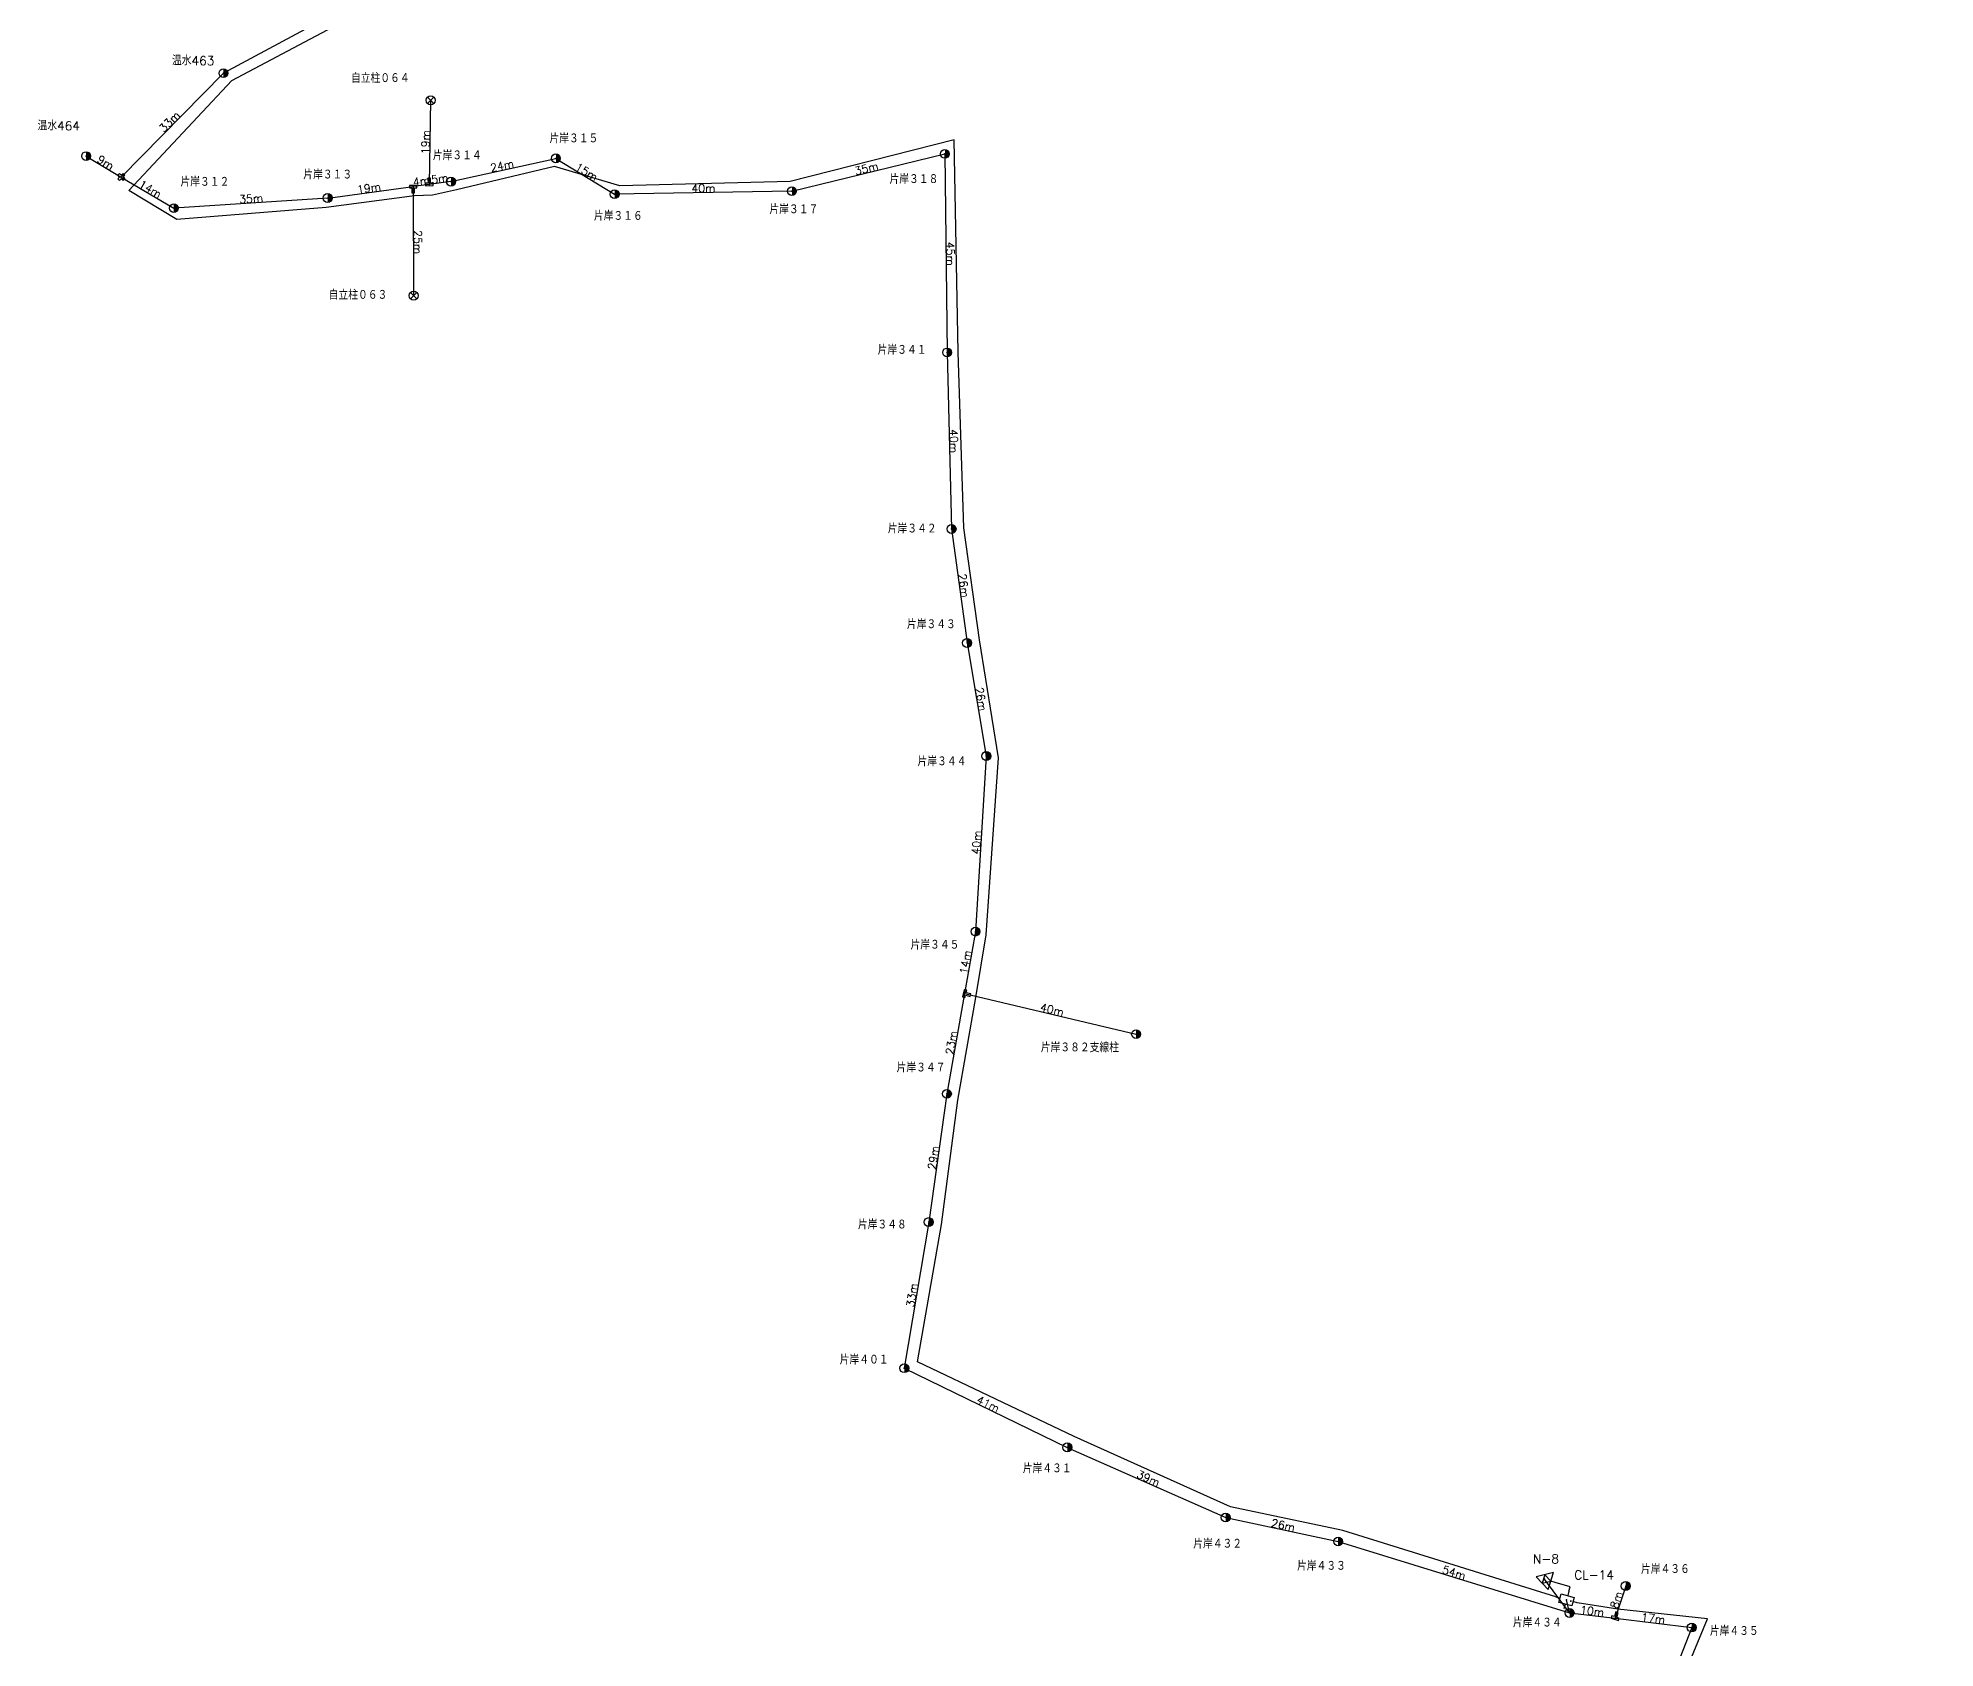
# Model space of a CAD drawing. Extents: x 11718 to 14316, y 5719 to 11395.
# Drawn here: x 11818.6 to 12245.4, y 8211.5 to 8574 of the extents above; entities that cross this region are included whole.
import ezdxf
from ezdxf.enums import TextEntityAlignment as Align

# ---------------------------------------------------------------- set-up
doc = ezdxf.new("R2010")
doc.units = 0
doc.header["$MEASUREMENT"] = 0
doc.header["$PDSIZE"] = 0.5
doc.layers.get('0').update_dxf_attribs({"linetype": 'CONTINUOUS'})
for name, color, linetype in [('DROP', 6, 'CONTINUOUS'), ('IN', 7, 'CONTINUOUS'), ('KAN', 3, 'CONTINUOUS'), ('KPLINK', 2, 'CONTINUOUS'), ('MESSEN', 9, 'CONTINUOUS'), ('POLE', 7, 'CONTINUOUS'), ('SPAN', 7, 'CONTINUOUS')]:
    doc.layers.add(name, color=color, linetype=linetype)
doc.styles.get("Standard").update_dxf_attribs({"font": 'txt', "bigfont": 'extfont'})

# ---------------------------------------------------------------- blocks, each defined once
blk = doc.blocks.new('T_CP')
at = {"color": 0, "linetype": 'BYBLOCK', "const_width": 1}
blk.add_lwpolyline([(0, -0.5, 1), (0, 0.5, -24.142235)], format="xyb", dxfattribs=at)
at = {"color": 0, "linetype": 'BYBLOCK'}
blk.add_circle((0, 0), 1, dxfattribs=at)
blk.add_point((0, 0), dxfattribs=at)
for tag, p, height in [('V1', (1.5, 3), 2), ('V2', (1.5, 0.5), 2), ('V3', (1.8, -0.4), 0.2), ('V4', (1.8, -0.73), 0.2), ('V5', (1.8, -1.1), 0.2), ('V6', (1.8, -1.43), 0.2), ('V7', (1.8, -1.77), 0.2), ('V8', (1.8, -2.1), 0.2)]:
    blk.add_attdef(tag, p, '', height=height, dxfattribs=at)
blk = doc.blocks.new('J_SP')
for points in [[(0.71, 0.71), (-0.71, -0.71)], [(-0.71, 0.71), (0.71, -0.71)]]:
    blk.add_lwpolyline(points)
blk.add_circle((0, 0), 1)
for tag, p in [('V1', (1.47, 0.32)), ('V2', (1.47, -0.01)), ('V3', (1.47, -0.34)), ('V4', (1.47, -0.68))]:
    blk.add_attdef(tag, p, '', height=0.2)
blk = doc.blocks.new('J_BUN')
at = {"color": 0, "linetype": 'BYBLOCK'}
blk.add_lwpolyline([(-0.84, -0.28), (-0.84, 0.28), (-0.28, 0.28), (-0.28, 0.84), (0.28, 0.84), (0.28, 0.28), (0.84, 0.28), (0.84, -0.28), (0.28, -0.28), (0.28, -0.84), (-0.28, -0.84), (-0.28, -0.28)], close=True, dxfattribs=at)
blk.add_point((0, 0), dxfattribs=at)
for tag, p, height in [('V1', (1.5, 3), 2), ('V2', (1.5, 0.5), 2), ('V3', (1.8, -0.4), 0.2), ('V4', (1.8, -0.73), 0.2), ('V5', (1.8, -1.1), 0.2), ('V6', (1.8, -1.43), 0.2), ('V7', (1.8, -1.77), 0.2), ('V8', (1.8, -2.1), 0.2)]:
    blk.add_attdef(tag, p, '', height=height, dxfattribs=at)
blk = doc.blocks.new('T_BUN')
at = {"color": 0, "linetype": 'BYBLOCK'}
blk.add_lwpolyline([(-0.84, 0.28), (-0.84, -0.28), (-0.28, -0.28), (-0.28, -1.4), (0.28, -1.4), (0.28, -0.28), (0.84, -0.28), (0.84, 0.28)], close=True, dxfattribs=at)
blk.add_point((0, 0), dxfattribs=at)
for tag, p, height in [('V1', (1.5, 3), 2), ('V2', (1.5, 0.5), 2), ('V3', (1.8, -0.4), 0.2), ('V4', (1.8, -0.73), 0.2), ('V5', (1.8, -1.1), 0.2), ('V6', (1.8, -1.43), 0.2), ('V7', (1.8, -1.77), 0.2), ('V8', (1.8, -2.1), 0.2)]:
    blk.add_attdef(tag, p, '', height=height, dxfattribs=at)
blk = doc.blocks.new('CL_CL2')
at = {"color": 0, "linetype": 'BYBLOCK'}
for p, q in [((0, 0), (1, 0)), ((2.5, 2), (2.5, 1)), ((5, 0), (4, 0)), ((2.5, -2), (2.5, -1))]:
    blk.add_line(p, q, dxfattribs=at)
blk.add_lwpolyline([(1, -1), (1, 1), (4, 1), (4, -1)], close=True, dxfattribs=at)
blk.add_point((2.5, 0), dxfattribs=at)
at = {"layer": 'IN', "color": 0, "linetype": 'BYBLOCK', "const_width": 0.2}
blk.add_lwpolyline([(1.4, 0, 1), (1.6, 0, 1)], format="xyb", close=True, dxfattribs=at)
at = {"color": 0, "linetype": 'BYBLOCK'}
for tag, p, height in [('V1', (4.2, 5.6), 2), ('V2', (4.2, 3), 2), ('V3', (4.2, 1.1), 0.2), ('V4', (4.2, 0.8), 0.2), ('V5', (4.2, 0.5), 0.2), ('V6', (4.2, 0.2), 0.2), ('V7', (4.2, -0.3), 0.2), ('V8', (4.2, -0.6), 0.2)]:
    blk.add_attdef(tag, p, '', height=height, dxfattribs=at)
blk = doc.blocks.new('NODE_NODE1')
at = {"color": 0, "linetype": 'BYBLOCK'}
blk.add_line((0, 0), (1, 0), dxfattribs=at)
blk.add_lwpolyline([(1, -2), (4.46, 0), (1, 2), (1, -2)], dxfattribs=at)
blk.add_lwpolyline([(2.73, 1), (1, 0), (2.73, -1)], close=True, dxfattribs=at)
blk.add_point((2.5, 0), dxfattribs=at)
for tag, p, height in [('V1', (4.8, 0.4), 2), ('V3', (4.8, -2.8), 0.2), ('V4', (4.8, -3.1), 0.2), ('V5', (4.8, -3.4), 0.2), ('V6', (4.8, -3.7), 0.2), ('V7', (4.8, -4), 0.2), ('V8', (4.8, -4.3), 0.2), ('V2', (4.8, -2.2), 2)]:
    blk.add_attdef(tag, p, '', height=height, dxfattribs=at)

msp = doc.modelspace()

# ---------------------------------------------------------------- linework, layer by layer
at = {"layer": 'DROP', "elevation": 2}
msp.add_lwpolyline([(12163.05, 8224.31), (12163.31, 8225.29), (12159.95, 8226.31)], dxfattribs=at)
at = {"layer": 'KAN', "elevation": 2}
for points in [[(12160.11, 8223.05), (12112.18, 8237.97), (12086.93, 8243.33), (12051.75, 8259.15), (12016.49, 8276), (12021.85, 8306.86), (12025.59, 8334.87), (12029.6, 8357.99), (12031.9, 8372.05), (12034.69, 8411.95), (12030.41, 8438.47), (12026.92, 8463.71), (12025.66, 8503.27), (12024.77, 8551.02), (11987.85, 8541.63), (11949.53, 8540.65), (11934.8, 8545.02), (11912.78, 8539.77), (11907.38, 8538.61), (11903.3, 8538.46), (11883.46, 8535.84), (11849.84, 8533.08), (11839.05, 8539.64), (11862.24, 8564.43), (11901.47, 8585.28)], [(12129.51, 7848.48), (12136.42, 7874.15), (12146.16, 7901.73), (12153.18, 7926.39), (12167.05, 7969.76), (12180.4, 8003.5), (12186.87, 8023.03), (12193.38, 8037.05), (12198.82, 8050.93), (12200.54, 8055.09), (12205.89, 8070.82), (12224.03, 8107.23), (12243.15, 8146.79), (12245.43, 8151.67), (12224.57, 8159.4), (12198.21, 8171.1), (12182.99, 8176.47), (12185.02, 8195.8), (12194.21, 8218.09), (12174.06, 8220.31), (12164.93, 8221.72)]]:
    msp.add_lwpolyline(points, dxfattribs=at)
at = {"layer": 'KPLINK'}
for q in [(12157.56, 8227.03, 2), (12162.52, 8222.38, 2)]:
    msp.add_line((12163.2, 8219.45), q, dxfattribs=at)
at = {"layer": 'MESSEN'}
for p, q in [((11898.95, 8586.83), (11860.33, 8566.05)), ((11860.33, 8566.05), (11837.34, 8542.67)), ((11906.94, 8559.94), (11906.64, 8540.99)), ((11829.43, 8547.37), (11837.34, 8542.67)), ((11911.52, 8541.64), (11935.12, 8546.87)), ((11935.12, 8546.87), (11948.33, 8538.81)), ((11988.22, 8539.48), (12022.64, 8547.88)), ((12022.64, 8547.88), (12023.15, 8503.18)), ((11837.34, 8542.67), (11849.16, 8535.66)), ((11911.52, 8541.64), (11906.64, 8540.99)), ((11883.78, 8537.94), (11849.16, 8535.66)), ((11883.78, 8537.94), (11903, 8540.5)), ((11906.64, 8540.99), (11903, 8540.5)), ((11903, 8540.5), (11903.12, 8515.97)), ((11988.22, 8539.48), (11948.33, 8538.81)), ((12023.15, 8503.18), (12024.15, 8463.44)), ((12024.15, 8463.44), (12027.64, 8437.79)), ((12027.64, 8437.79), (12031.97, 8412.32)), ((12031.97, 8412.32), (12029.53, 8372.82)), ((12029.53, 8372.82), (12027.07, 8358.85)), ((12027.07, 8358.85), (12023.1, 8336.29)), ((12027.07, 8358.85), (12065.67, 8349.73)), ((12023.1, 8336.29), (12019.01, 8307.42)), ((12019.01, 8307.42), (12013.51, 8274.53)), ((12013.51, 8274.53), (12050.19, 8256.72)), ((12050.19, 8256.72), (12085.83, 8240.93)), ((12085.83, 8240.93), (12111.13, 8235.53)), ((12111.13, 8235.53), (12163.2, 8219.45)), ((12175.84, 8225.5), (12173.46, 8218.26)), ((12163.2, 8219.45), (12173.46, 8218.26)), ((12173.46, 8218.26), (12190.69, 8216.16)), ((12190.69, 8216.16), (12182.99, 8196.37))]:
    msp.add_line(p, q, dxfattribs=at)

# ---------------------------------------------------------------- block references
at = {"layer": 'DROP'}
ref = msp.add_blockref('NODE_NODE1', (12159.95, 8226.31, 2), dxfattribs=dict(at, rotation=163.2218903864228))
ref.add_attrib('V1', 'N-8', (12154.99, 8230.6, 2), dxfattribs={"layer": '0', "height": 2})
at = {"layer": 'KAN'}
ref = msp.add_blockref('CL_CL2', (12164.93, 8221.72, 2), dxfattribs=dict(at, rotation=164.5820359763237))
ref.add_attrib('V1', 'CL-14', (12164.24, 8226.99, 2), dxfattribs={"layer": '0', "height": 2})
at = {"layer": 'POLE'}
ref = msp.add_blockref('T_CP', (11860.33, 8566.05), dxfattribs=at)
ref.add_attrib('V1', '温水463', (11848.74, 8567.85), dxfattribs={"layer": '0', "height": 2})
ref = msp.add_blockref('J_SP', (11906.94, 8559.94), dxfattribs=at)
ref.add_attrib('V1', '自立柱０６４', (11889.01, 8563.87), dxfattribs={"layer": '0', "height": 2})
ref = msp.add_blockref('T_CP', (11829.43, 8547.37), dxfattribs=at)
ref.add_attrib('V1', '温水464', (11818.5, 8553.19), dxfattribs={"layer": '0', "height": 2})
ref = msp.add_blockref('T_CP', (11935.12, 8546.87), dxfattribs=at)
ref.add_attrib('V1', '片岸３１５', (11933.68, 8550.29), dxfattribs={"layer": '0', "height": 2})
ref = msp.add_blockref('T_CP', (11911.52, 8541.64), dxfattribs=at)
ref.add_attrib('V1', '片岸３１４', (11907.43, 8546.47), dxfattribs={"layer": '0', "height": 2})
ref = msp.add_blockref('T_CP', (12022.64, 8547.88), dxfattribs=at)
ref.add_attrib('V1', '片岸３１８', (12010.19, 8541.13), dxfattribs={"layer": '0', "height": 2})
for name, p, rotation in [('J_BUN', (11837.34, 8542.67), 315.849942383414), ('T_BUN', (11906.64, 8540.99), 181.5722961353923), ('T_BUN', (12027.07, 8358.85), 75.76691337837883), ('T_BUN', (12173.46, 8218.26), 162.9610295879228)]:
    msp.add_blockref(name, p, dxfattribs=dict(at, rotation=rotation))
ref = msp.add_blockref('T_CP', (11849.16, 8535.66), dxfattribs=at)
ref.add_attrib('V1', '片岸３１２', (11850.65, 8540.51), dxfattribs={"layer": '0', "height": 2})
ref = msp.add_blockref('T_CP', (11883.78, 8537.94), dxfattribs=at)
ref.add_attrib('V1', '片岸３１３', (11878.29, 8542.15), dxfattribs={"layer": '0', "height": 2})
msp.add_blockref('T_BUN', (11903, 8540.5), dxfattribs=at)
ref = msp.add_blockref('T_CP', (11948.33, 8538.81), dxfattribs=at)
ref.add_attrib('V1', '片岸３１６', (11943.67, 8532.84), dxfattribs={"layer": '0', "height": 2})
ref = msp.add_blockref('T_CP', (11988.22, 8539.48), dxfattribs=at)
ref.add_attrib('V1', '片岸３１７', (11983.17, 8534.33), dxfattribs={"layer": '0', "height": 2})
ref = msp.add_blockref('J_SP', (11903.12, 8515.97), dxfattribs=at)
ref.add_attrib('V1', '自立柱０６３', (11884, 8515.07), dxfattribs={"layer": '0', "height": 2})
ref = msp.add_blockref('T_CP', (12023.15, 8503.18), dxfattribs=at)
ref.add_attrib('V1', '片岸３４１', (12007.52, 8502.69), dxfattribs={"layer": '0', "height": 2})
ref = msp.add_blockref('T_CP', (12024.15, 8463.44), dxfattribs=at)
ref.add_attrib('V1', '片岸３４２', (12009.79, 8462.47), dxfattribs={"layer": '0', "height": 2})
ref = msp.add_blockref('T_CP', (12027.64, 8437.79), dxfattribs=at)
ref.add_attrib('V1', '片岸３４３', (12014.11, 8440.93), dxfattribs={"layer": '0', "height": 2})
ref = msp.add_blockref('T_CP', (12031.97, 8412.32), dxfattribs=at)
ref.add_attrib('V1', '片岸３４４', (12016.5, 8410.07), dxfattribs={"layer": '0', "height": 2})
ref = msp.add_blockref('T_CP', (12029.53, 8372.82), dxfattribs=at)
ref.add_attrib('V1', '片岸３４５', (12014.92, 8368.78), dxfattribs={"layer": '0', "height": 2})
ref = msp.add_blockref('T_CP', (12065.67, 8349.73), dxfattribs=at)
ref.add_attrib('V1', '片岸３８２支線柱', (12044.23, 8345.67), dxfattribs={"layer": '0', "height": 2})
ref = msp.add_blockref('T_CP', (12023.1, 8336.29), dxfattribs=at)
ref.add_attrib('V1', '片岸３４７', (12011.79, 8341.14), dxfattribs={"layer": '0', "height": 2})
ref = msp.add_blockref('T_CP', (12019.01, 8307.42), dxfattribs=at)
ref.add_attrib('V1', '片岸３４８', (12003.07, 8305.8), dxfattribs={"layer": '0', "height": 2})
ref = msp.add_blockref('T_CP', (12013.51, 8274.53), dxfattribs=at)
ref.add_attrib('V1', '片岸４０１', (11998.98, 8275.39), dxfattribs={"layer": '0', "height": 2})
ref = msp.add_blockref('T_CP', (12050.19, 8256.72), dxfattribs=at)
ref.add_attrib('V1', '片岸４３１', (12040.17, 8250.92), dxfattribs={"layer": '0', "height": 2})
ref = msp.add_blockref('T_CP', (12085.83, 8240.93), dxfattribs=at)
ref.add_attrib('V1', '片岸４３２', (12078.52, 8233.95), dxfattribs={"layer": '0', "height": 2})
ref = msp.add_blockref('T_CP', (12111.13, 8235.53), dxfattribs=at)
ref.add_attrib('V1', '片岸４３３', (12101.88, 8228.97), dxfattribs={"layer": '0', "height": 2})
ref = msp.add_blockref('T_CP', (12175.84, 8225.5), dxfattribs=at)
ref.add_attrib('V1', '片岸４３６', (12179.26, 8228.25), dxfattribs={"layer": '0', "height": 2})
ref = msp.add_blockref('T_CP', (12163.2, 8219.45), dxfattribs=at)
ref.add_attrib('V1', '片岸４３４', (12150.44, 8216.2), dxfattribs={"layer": '0', "height": 2})
ref = msp.add_blockref('T_CP', (12190.69, 8216.16), dxfattribs=at)
ref.add_attrib('V1', '片岸４３５', (12194.76, 8214.31), dxfattribs={"layer": '0', "height": 2})

# ---------------------------------------------------------------- texts
at = {"layer": 'SPAN'}
for s, rotation, p in [('33m', 45, (11848.2, 8555.14)), ('19m', 89, (11905.79, 8550.5)), ('9m', 329, (11833.81, 8545.94)), ('24m', 12, (11923.02, 8545.21)), ('15m', 329, (11942.04, 8543.81)), ('14m', 329, (11843.87, 8539.96)), ('4m', 8, (11904.85, 8541.76)), ('5m', 8, (11908.98, 8542.31)), ('35m', 14, (12004.99, 8544.6)), ('35m', 4, (11866.55, 8537.81)), ('19m', 8, (11893.06, 8540.19)), ('40m', 1, (11968.31, 8540.14)), ('25m', 270, (11904.06, 8528.01)), ('45m', 271, (12023.9, 8525.4)), ('40m', 271, (12024.65, 8483.22)), ('26m', 278, (12026.9, 8450.69)), ('26m', 280, (12030.8, 8425.14)), ('40m', 86, (12029.76, 8392.85)), ('14m', 80, (12027.3, 8365.92)), ('40m', 347, (12046.76, 8355.22)), ('23m', 80, (12024.11, 8347.79)), ('29m', 82, (12020.06, 8321.92)), ('33m', 81, (12015.25, 8290.97)), ('41m', 334, (12032.39, 8266.47)), ('39m', 336, (12068.43, 8249.73)), ('26m', 348, (12098.75, 8239.19)), ('54m', 343, (12137.23, 8228.52)), ('8m', 72, (12173.76, 8222.37)), ('10m', 353, (12168.28, 8219.87)), ('17m', 353, (12182.02, 8218.22))]:
    msp.add_text(s, height=1.8, rotation=rotation, dxfattribs=at).set_placement(p, align=Align.MIDDLE_CENTER)

doc.saveas('drawing.dxf')
